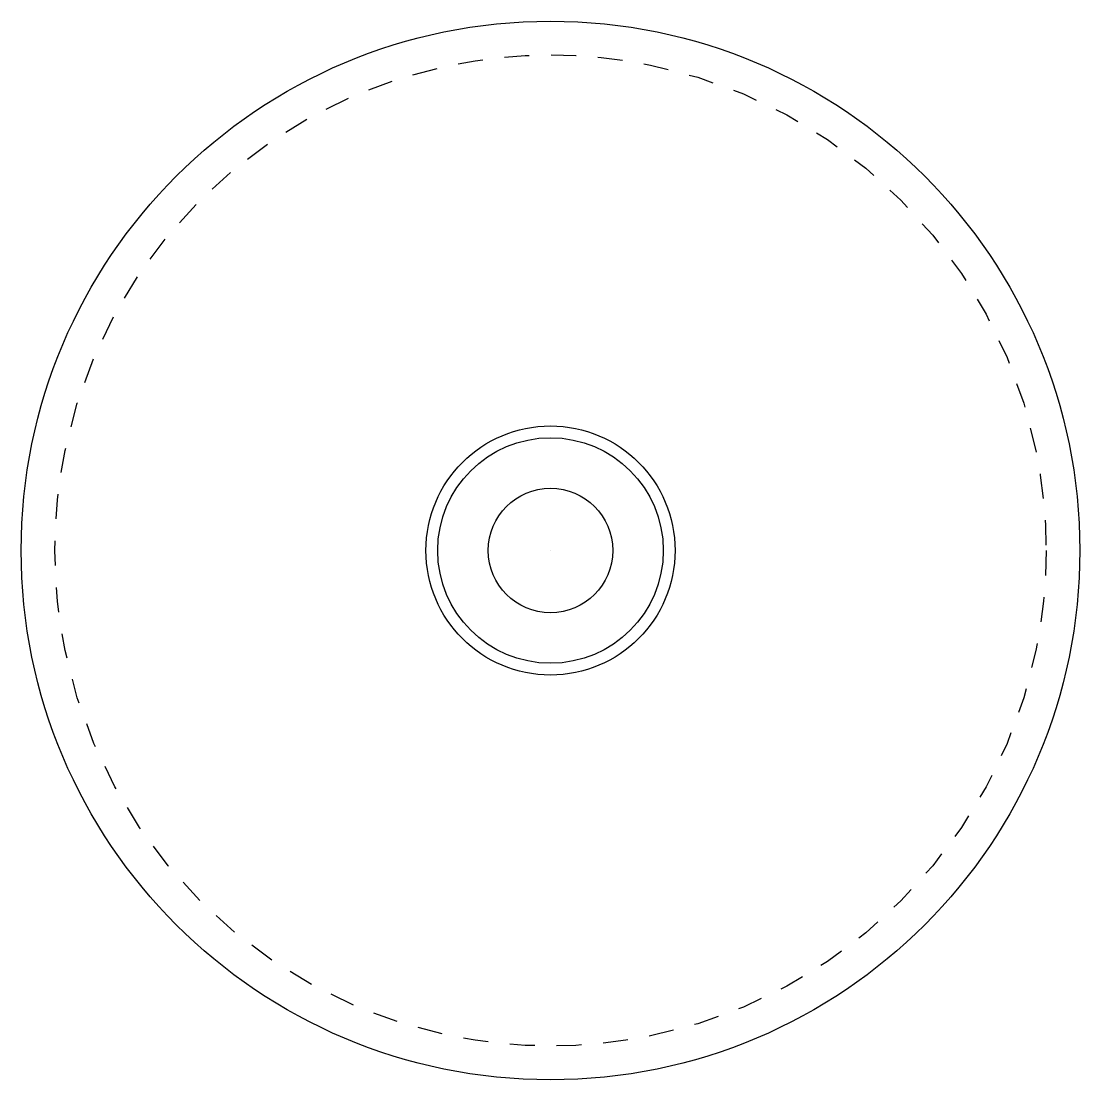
# Model space of a CAD drawing. Extents: x -8.5 to 8.5, y -8.5 to 8.5.
import ezdxf

# ---------------------------------------------------------------- set-up
doc = ezdxf.new("R2010")
doc.units = 0
doc.linetypes.add('PHL_CENTER', pattern=[0.75, 0.4, -0.35])
doc.linetypes.add('PHL_THICK', pattern=[0])
doc.layers.add('PROJECTION', color=7, linetype='CONTINUOUS')

msp = doc.modelspace()

# ---------------------------------------------------------------- linework, layer by layer
at = {"layer": 'PROJECTION', "color": 7, "linetype": 'PHL_THICK'}
for p, q in [((-0.0002, 0.00001), (0.0002, 0.00001)), ((-0.0002, 0), (0.0002, 0))]:
    msp.add_line(p, q, dxfattribs=at)
at = {"layer": 'PROJECTION', "color": 3, "linetype": 'PHL_CENTER'}
msp.add_line((-0.000152, 0.000005), (0.000153, 0.000005), dxfattribs=at)
at = {"layer": 'PROJECTION', "color": 7, "linetype": 'PHL_THICK'}
for radius in [8.5, 2, 1.811111, 1]:
    msp.add_circle((0, 0), radius, dxfattribs=at)
at = {"layer": 'PROJECTION', "color": 3, "linetype": 'PHL_CENTER'}
msp.add_circle((0, 0), 7.957063, dxfattribs=at)

doc.saveas('drawing.dxf')
